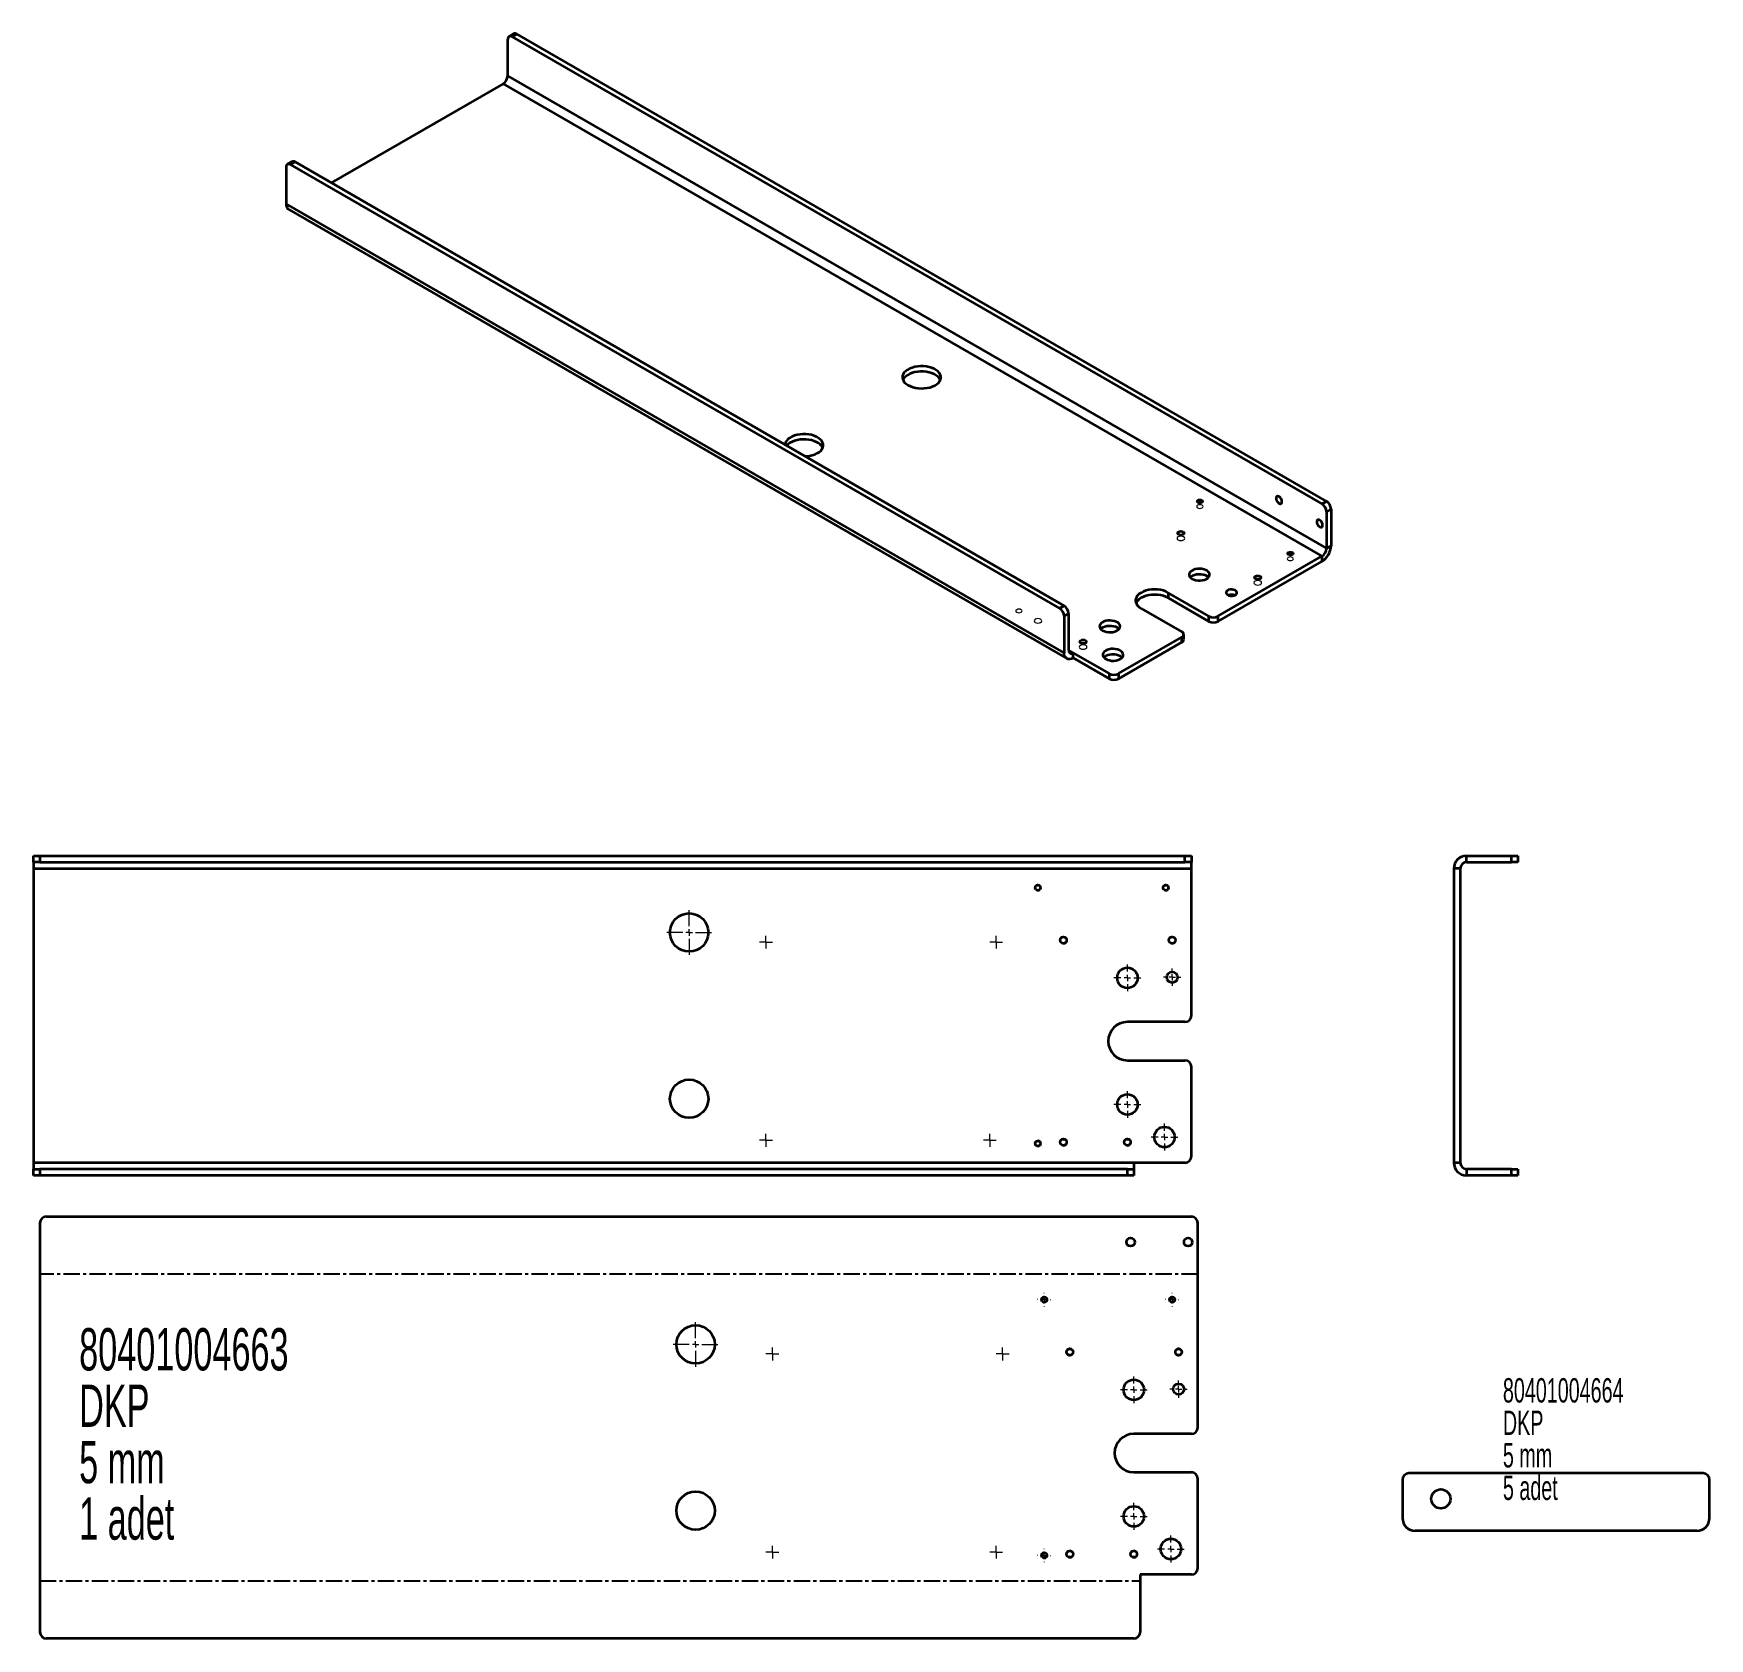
# Model space of a CAD drawing. Header units: millimetres. Extents: x -353 to 957, y -59 to 1196.
import ezdxf

# ---------------------------------------------------------------- set-up
doc = ezdxf.new("R2010")
doc.units = ezdxf.units.MM
doc.linetypes.add('CENTERX2', pattern=[20.32, 12.7, -2.54, 2.54, -2.54])
doc.styles.add('SLDTEXTSTYLE0', font='TXT', dxfattribs={"width": 0.605})

# ---------------------------------------------------------------- blocks, each defined once
blk = doc.blocks.new('SW_NOTE_0')
at = {"color": 0, "linetype": 'Continuous', "lineweight": 0, "attachment_point": 1, "style": 'SLDTEXTSTYLE0'}
for s, insert, char_height in [('80401004663', (0, 42.6), 33.073), ('DKP', (0, -1.5), 33.07), ('5 mm', (0, -45.6), 33.07), ('1 adet', (0, -89.7), 33.07)]:
    blk.add_mtext(s, dxfattribs=dict(at, insert=insert, char_height=char_height))
blk = doc.blocks.new('SW_CENTERMARKSYMBOL_0')
at = {"color": 0, "linetype": 'Continuous', "lineweight": 18}
for p, q in [((-5, 0), (-10.5, 0)), ((0, 0), (-2.5, 0)), ((0, 5), (0, 10.5)), ((0, 0), (0, 2.5)), ((0, 0), (0, -2.5)), ((0, 0), (2.5, 0)), ((5, 0), (10.5, 0)), ((0, -5), (0, -10.5))]:
    blk.add_line(p, q, dxfattribs=at)
blk = doc.blocks.new('SW_CENTERMARKSYMBOL_1')
at = {"color": 0, "linetype": 'Continuous', "lineweight": 18}
for p, q in [((-5, 0), (-10.5, 0)), ((0, 0), (-2.5, 0)), ((0, 5), (0, 10.5)), ((0, 0), (0, 2.5)), ((0, 0), (0, -2.5)), ((0, 0), (2.5, 0)), ((5, 0), (10.5, 0)), ((0, -5), (0, -10.5))]:
    blk.add_line(p, q, dxfattribs=at)
blk = doc.blocks.new('SW_CENTERMARKSYMBOL_2')
at = {"color": 0, "linetype": 'Continuous', "lineweight": 18}
for p, q in [((-5, 0), (-10.5, 0)), ((0, 0), (-2.5, 0)), ((0, 5), (0, 10.5)), ((0, 0), (0, 2.5)), ((0, 0), (0, -2.5)), ((0, 0), (2.5, 0)), ((5, 0), (10.5, 0)), ((0, -5), (0, -10.5))]:
    blk.add_line(p, q, dxfattribs=at)
blk = doc.blocks.new('SW_CENTERMARKSYMBOL_3')
at = {"color": 0, "linetype": 'Continuous', "lineweight": 18}
for p, q in [((0, 5), (0, 17.5)), ((-5, 0), (-17.5, 0)), ((0, 0), (-2.5, 0)), ((0, 0), (0, 2.5)), ((0, 0), (0, -2.5)), ((0, 0), (2.5, 0)), ((5, 0), (17.5, 0)), ((0, -5), (0, -17.5))]:
    blk.add_line(p, q, dxfattribs=at)
blk = doc.blocks.new('SW_CENTERMARKSYMBOL_4')
at = {"color": 0, "linetype": 'Continuous', "lineweight": 18}
for p, q in [((-5, 0), (-6.75, 0)), ((0, 0), (-2.5, 0)), ((0, 5), (0, 6.75)), ((0, 0), (0, 2.5)), ((0, 0), (0, -2.5)), ((0, 0), (2.5, 0)), ((5, 0), (6.75, 0)), ((0, -5), (0, -6.75))]:
    blk.add_line(p, q, dxfattribs=at)
blk = doc.blocks.new('SW_CENTERMARKSYMBOL_5')
at = {"color": 0, "linetype": 'Continuous', "lineweight": 18}
for p, q in [((-2.5, 0), (-5, 0)), ((0, 0), (-2.5, 0)), ((0, 2.5), (0, 5)), ((0, 0), (0, 2.5)), ((0, 0), (0, -2.5)), ((0, 0), (2.5, 0)), ((2.5, 0), (5, 0)), ((0, -2.5), (0, -5))]:
    blk.add_line(p, q, dxfattribs=at)
blk = doc.blocks.new('SW_CENTERMARKSYMBOL_6')
at = {"color": 0, "linetype": 'Continuous', "lineweight": 18}
for p, q in [((-2.5, 0), (-5, 0)), ((0, 0), (-2.5, 0)), ((0, 2.5), (0, 5)), ((0, 0), (0, 2.5)), ((0, 0), (0, -2.5)), ((0, 0), (2.5, 0)), ((2.5, 0), (5, 0)), ((0, -2.5), (0, -5))]:
    blk.add_line(p, q, dxfattribs=at)
blk = doc.blocks.new('SW_CENTERMARKSYMBOL_7')
at = {"color": 0, "linetype": 'Continuous', "lineweight": 18}
for p, q in [((-2.5, 0), (-5, 0)), ((0, 0), (-2.5, 0)), ((0, 2.5), (0, 5)), ((0, 0), (0, 2.5)), ((0, 0), (0, -2.5)), ((0, 0), (2.5, 0)), ((2.5, 0), (5, 0)), ((0, -2.5), (0, -5))]:
    blk.add_line(p, q, dxfattribs=at)
blk = doc.blocks.new('SW_CENTERMARKSYMBOL_8')
at = {"color": 0, "linetype": 'Continuous', "lineweight": 18}
for p, q in [((-2.5, 0), (-5, 0)), ((0, 0), (-2.5, 0)), ((0, 2.5), (0, 5)), ((0, 0), (0, 2.5)), ((0, 0), (0, -2.5)), ((0, 0), (2.5, 0)), ((2.5, 0), (5, 0)), ((0, -2.5), (0, -5))]:
    blk.add_line(p, q, dxfattribs=at)
blk = doc.blocks.new('SW_CENTERMARKSYMBOL_9')
at = {"color": 0, "linetype": 'Continuous', "lineweight": 18}
for p, q in [((-5, 0), (-5.25, 0)), ((0, 0), (-2.5, 0)), ((0, 5), (0, 5.25)), ((0, 0), (0, 2.5)), ((0, 0), (0, -2.5)), ((0, 0), (2.5, 0)), ((5, 0), (5.25, 0)), ((0, -5), (0, -5.25))]:
    blk.add_line(p, q, dxfattribs=at)
blk = doc.blocks.new('SW_CENTERMARKSYMBOL_10')
at = {"color": 0, "linetype": 'Continuous', "lineweight": 18}
for p, q in [((-5, 0), (-5.25, 0)), ((0, 0), (-2.5, 0)), ((0, 5), (0, 5.25)), ((0, 0), (0, 2.5)), ((0, 0), (0, -2.5)), ((0, 0), (2.5, 0)), ((5, 0), (5.25, 0)), ((0, -5), (0, -5.25))]:
    blk.add_line(p, q, dxfattribs=at)
blk = doc.blocks.new('SW_CENTERMARKSYMBOL_11')
at = {"color": 0, "linetype": 'Continuous', "lineweight": 18}
for p, q in [((-5, 0), (-5.25, 0)), ((0, 0), (-2.5, 0)), ((0, 5), (0, 5.25)), ((0, 0), (0, 2.5)), ((0, 0), (0, -2.5)), ((0, 0), (2.5, 0)), ((5, 0), (5.25, 0)), ((0, -5), (0, -5.25))]:
    blk.add_line(p, q, dxfattribs=at)
blk = doc.blocks.new('SW_CENTERMARKSYMBOL_12')
at = {"color": 0, "linetype": 'Continuous', "lineweight": 18}
for p, q in [((-5, 0), (-10.5, 0)), ((0, 0), (-2.5, 0)), ((0, 5), (0, 10.5)), ((0, 0), (0, 2.5)), ((0, 0), (0, -2.5)), ((0, 0), (2.5, 0)), ((5, 0), (10.5, 0)), ((0, -5), (0, -10.5))]:
    blk.add_line(p, q, dxfattribs=at)
blk = doc.blocks.new('SW_CENTERMARKSYMBOL_13')
at = {"color": 0, "linetype": 'Continuous', "lineweight": 18}
for p, q in [((-5, 0), (-10.5, 0)), ((0, 0), (-2.5, 0)), ((0, 5), (0, 10.5)), ((0, 0), (0, 2.5)), ((0, 0), (0, -2.5)), ((0, 0), (2.5, 0)), ((5, 0), (10.5, 0)), ((0, -5), (0, -10.5))]:
    blk.add_line(p, q, dxfattribs=at)
blk = doc.blocks.new('SW_CENTERMARKSYMBOL_14')
at = {"color": 0, "linetype": 'Continuous', "lineweight": 18}
for p, q in [((-5, 0), (-10.5, 0)), ((0, 0), (-2.5, 0)), ((0, 5), (0, 10.5)), ((0, 0), (0, 2.5)), ((0, 0), (0, -2.5)), ((0, 0), (2.5, 0)), ((5, 0), (10.5, 0)), ((0, -5), (0, -10.5))]:
    blk.add_line(p, q, dxfattribs=at)
blk = doc.blocks.new('SW_CENTERMARKSYMBOL_15')
at = {"color": 0, "linetype": 'Continuous', "lineweight": 18}
for p, q in [((0, 5), (0, 17.5)), ((-5, 0), (-17.5, 0)), ((0, 0), (-2.5, 0)), ((0, 0), (0, 2.5)), ((0, 0), (0, -2.5)), ((0, 0), (2.5, 0)), ((5, 0), (17.5, 0)), ((0, -5), (0, -17.5))]:
    blk.add_line(p, q, dxfattribs=at)
blk = doc.blocks.new('SW_CENTERMARKSYMBOL_16')
at = {"color": 0, "linetype": 'Continuous', "lineweight": 18}
for p, q in [((-5, 0), (-6.75, 0)), ((0, 0), (-2.5, 0)), ((0, 5), (0, 6.75)), ((0, 0), (0, 2.5)), ((0, 0), (0, -2.5)), ((0, 0), (2.5, 0)), ((5, 0), (6.75, 0)), ((0, -5), (0, -6.75))]:
    blk.add_line(p, q, dxfattribs=at)
blk = doc.blocks.new('SW_CENTERMARKSYMBOL_17')
at = {"color": 0, "linetype": 'Continuous', "lineweight": 18}
for p, q in [((-2.5, 0), (-5, 0)), ((0, 0), (-2.5, 0)), ((0, 2.5), (0, 5)), ((0, 0), (0, 2.5)), ((0, 0), (0, -2.5)), ((0, 0), (2.5, 0)), ((2.5, 0), (5, 0)), ((0, -2.5), (0, -5))]:
    blk.add_line(p, q, dxfattribs=at)
blk = doc.blocks.new('SW_CENTERMARKSYMBOL_18')
at = {"color": 0, "linetype": 'Continuous', "lineweight": 18}
for p, q in [((-2.5, 0), (-5, 0)), ((0, 0), (-2.5, 0)), ((0, 2.5), (0, 5)), ((0, 0), (0, 2.5)), ((0, 0), (0, -2.5)), ((0, 0), (2.5, 0)), ((2.5, 0), (5, 0)), ((0, -2.5), (0, -5))]:
    blk.add_line(p, q, dxfattribs=at)
blk = doc.blocks.new('SW_CENTERMARKSYMBOL_19')
at = {"color": 0, "linetype": 'Continuous', "lineweight": 18}
for p, q in [((-2.5, 0), (-5, 0)), ((0, 0), (-2.5, 0)), ((0, 2.5), (0, 5)), ((0, 0), (0, 2.5)), ((0, 0), (0, -2.5)), ((0, 0), (2.5, 0)), ((2.5, 0), (5, 0)), ((0, -2.5), (0, -5))]:
    blk.add_line(p, q, dxfattribs=at)
blk = doc.blocks.new('SW_CENTERMARKSYMBOL_20')
at = {"color": 0, "linetype": 'Continuous', "lineweight": 18}
for p, q in [((-2.5, 0), (-5, 0)), ((0, 0), (-2.5, 0)), ((0, 2.5), (0, 5)), ((0, 0), (0, 2.5)), ((0, 0), (0, -2.5)), ((0, 0), (2.5, 0)), ((2.5, 0), (5, 0)), ((0, -2.5), (0, -5))]:
    blk.add_line(p, q, dxfattribs=at)
blk = doc.blocks.new('SW_NOTE_0_1')
at = {"color": 0, "linetype": 'Continuous', "lineweight": 0, "char_height": 19.05, "attachment_point": 1, "style": 'SLDTEXTSTYLE0'}
for s, insert in [('80401004664', (0, 24.6)), ('DKP', (0, -0.8)), ('5 mm', (0, -26.2)), ('5 adet', (0, -51.6))]:
    blk.add_mtext(s, dxfattribs=dict(at, insert=insert))

msp = doc.modelspace()

# ---------------------------------------------------------------- linework, layer by layer
at = {"color": 7, "linetype": 'Continuous', "lineweight": 35}
for p, q in [((22.4, 1195.3), (18.8, 1193.3)), ((24.9, 1195.1), (21.3, 1193)), ((21.3, 1193), (654.2, 827.7)), ((24.9, 1195.1), (657.7, 829.7)), ((17.8, 1162.4), (17.8, 1191)), ((14.3, 1156.3), (-120.1, 1078.7)), ((14.3, 1156.3), (654.2, 786.9)), ((657.7, 793), (17.8, 1162.4)), ((-155.4, 1091), (-155.4, 1062.4)), ((-150.9, 1095.3), (-154.4, 1093.3)), ((-148.4, 1095.1), (-151.9, 1093)), ((449.1, 746.1), (-151.9, 1093)), ((452.7, 748.1), (-148.4, 1095.1)), ((452.7, 711.3), (-155.4, 1062.4)), ((-153.4, 1057.8), (454.8, 706.8)), ((654.2, 827.7), (657.7, 829.7)), ((661.3, 823.6), (657.7, 821.6)), ((657.7, 821.6), (657.7, 793)), ((661.3, 823.6), (661.3, 795)), ((572.9, 739.9), (654.2, 786.9)), ((654.2, 786.9), (654.2, 782.8)), ((657.7, 793), (661.3, 795)), ((572.9, 735.8), (654.2, 782.8)), ((449.1, 746.1), (452.7, 748.1)), ((565.8, 739.9), (534, 758.3)), ((534, 758.3), (534, 754.2)), ((565.8, 735.8), (534, 754.2)), ((456.2, 742), (452.7, 739.9)), ((452.7, 739.9), (452.7, 711.3)), ((456.2, 742), (456.2, 713.4)), ((512.8, 746), (544.6, 727.7)), ((565.8, 735.8), (565.8, 739.9)), ((572.9, 739.9), (572.9, 735.8)), ((495.1, 695), (544.6, 723.6)), ((544.6, 719.5), (544.6, 723.6)), ((546.1, 721.6), (546.1, 725.6)), ((459.8, 711.3), (456.2, 713.4)), ((459.8, 707.3), (459.8, 711.3)), ((488, 695), (459.8, 711.3)), ((495.1, 690.9), (544.6, 719.5)), ((488, 690.9), (459.8, 707.3)), ((488, 690.9), (488, 695)), ((495.1, 695), (495.1, 690.9)), ((-352.9, 547.6), (-352.9, 552.6)), ((-352.9, 552.6), (-347.9, 552.6)), ((-347.9, 552.6), (-347.9, 547.6)), ((-347.9, 552.6), (547.1, 552.6)), ((547.1, 547.6), (547.1, 552.6)), ((547.1, 552.6), (552.1, 552.6)), ((552.1, 552.6), (552.1, 547.6)), ((767.2, 547.6), (767.2, 552.6)), ((767.2, 552.6), (802.2, 552.6)), ((802.2, 547.6), (802.2, 552.6)), ((802.2, 552.6), (807.2, 552.6)), ((807.2, 552.6), (807.2, 547.6)), ((-347.9, 547.6), (-352.9, 547.6)), ((-352.9, 547.6), (-352.9, 542.6)), ((-352.9, 542.6), (552.1, 542.6)), ((-352.9, 542.6), (-352.9, 312.6)), ((-347.9, 547.6), (547.1, 547.6)), ((552.1, 547.6), (547.1, 547.6)), ((552.1, 542.6), (552.1, 547.6)), ((552.1, 427.6), (552.1, 542.6)), ((762.2, 542.6), (757.2, 542.6)), ((757.2, 542.6), (757.2, 312.6)), ((762.2, 542.6), (762.2, 312.6)), ((767.2, 547.6), (802.2, 547.6)), ((807.2, 547.6), (802.2, 547.6)), ((547.1, 422.6), (502.1, 422.6)), ((502.1, 392.6), (547.1, 392.6)), ((552.1, 317.6), (552.1, 387.6)), ((507.1, 312.6), (-352.9, 312.6)), ((-352.9, 312.6), (-352.9, 307.6)), ((-352.9, 302.6), (-352.9, 307.6)), ((-352.9, 307.6), (-347.9, 307.6)), ((-347.9, 302.6), (-352.9, 302.6)), ((-347.9, 307.6), (-347.9, 302.6)), ((502.1, 307.6), (-347.9, 307.6)), ((502.1, 302.6), (-347.9, 302.6)), ((502.1, 302.6), (502.1, 307.6)), ((502.1, 307.6), (507.1, 307.6)), ((507.1, 302.6), (502.1, 302.6)), ((507.1, 312.6), (507.1, 307.6)), ((547.1, 312.6), (507.1, 312.6)), ((507.1, 307.6), (507.1, 302.6)), ((762.2, 312.6), (757.2, 312.6)), ((767.2, 307.6), (767.2, 302.6)), ((802.2, 307.6), (767.2, 307.6)), ((802.2, 302.6), (767.2, 302.6)), ((802.2, 302.6), (802.2, 307.6)), ((802.2, 307.6), (807.2, 307.6)), ((807.2, 302.6), (802.2, 302.6)), ((807.2, 307.6), (807.2, 302.6)), ((-347.9, 265.5), (-347.9, -54.5)), ((-342.9, 270.5), (552.1, 270.5)), ((557.1, 105.5), (557.1, 265.5)), ((552.1, 100.5), (507.1, 100.5)), ((507.1, 70.5), (552.1, 70.5)), ((557.1, -4.5), (557.1, 65.5)), ((952.1, 69.7), (722.1, 69.7)), ((717.1, 64.7), (717.1, 34.7)), ((957.1, 34.7), (957.1, 64.7)), ((947.1, 24.7), (727.1, 24.7)), ((512.1, -9.5), (512.1, -54.5)), ((552.1, -9.5), (512.1, -9.5)), ((507.1, -59.5), (-342.9, -59.5))]:
    msp.add_line(p, q, dxfattribs=at)
at = {"color": 7, "linetype": 'CENTERX2'}
for p, q in [((557.1, 225.5), (-347.9, 225.5)), ((-347.9, -14.5), (512.1, -14.5))]:
    msp.add_line(p, q, dxfattribs=at)
at = {"color": 7, "linetype": 'Continuous', "lineweight": 35, "flags": 128}
for points in [[(330.7, 920.6), (332.5, 919.7), (334.4, 919), (336.5, 918.5), (338.7, 918.1), (341, 918), (343.3, 918.1), (345.6, 918.4), (347.7, 918.8), (349.7, 919.5), (351.5, 920.3), (353.1, 921.3), (354.4, 922.4), (355.3, 923.6), (356, 924.9), (356.3, 926.2), (356.2, 927.5), (355.9, 928.8), (355.1, 930.1), (354.1, 931.2), (352.7, 932.3), (351.1, 933.3), (349.2, 934), (347.2, 934.6), (345, 935.1), (342.7, 935.3), (340.5, 935.3), (338.2, 935.1), (336, 934.8), (333.9, 934.2), (332, 933.5), (330.3, 932.6), (328.9, 931.5), (327.7, 930.4), (326.9, 929.1), (326.4, 927.8), (326.3, 926.5), (326.5, 925.2), (327.1, 923.9), (328, 922.7), (329.2, 921.6), (330.7, 920.6)], [(355.9, 924.6), (355.9, 924.7), (355.1, 926), (354.1, 927.2), (352.7, 928.2), (351.1, 929.2), (349.2, 930), (347.2, 930.6), (345, 931), (342.7, 931.2), (340.5, 931.2), (338.2, 931.1), (336, 930.7), (333.9, 930.1), (332, 929.4), (330.3, 928.5), (328.9, 927.4), (327.7, 926.3), (326.9, 925), (326.7, 924.6)], [(250.2, 865), (251.4, 865), (253.6, 865.3), (255.8, 865.8), (257.8, 866.4), (259.6, 867.3), (261.1, 868.2), (262.4, 869.3), (263.4, 870.5), (264.1, 871.8), (264.4, 873.1), (264.3, 874.4), (263.9, 875.7), (263.2, 877), (262.1, 878.2), (260.8, 879.2), (259.2, 880.2), (257.3, 881), (255.3, 881.6), (253.1, 882), (250.8, 882.2), (248.5, 882.3), (246.3, 882.1), (244.1, 881.7), (242, 881.1), (240.1, 880.4), (238.4, 879.5), (237, 878.5), (235.8, 877.3), (235, 876.1), (234.5, 874.8), (234.4, 874.1)], [(264, 871.6), (263.9, 871.7), (263.2, 872.9), (262.1, 874.1), (260.8, 875.2), (259.2, 876.1), (257.3, 876.9), (255.3, 877.5), (253.1, 877.9), (250.8, 878.1), (248.5, 878.2), (246.3, 878), (244.1, 877.6), (242, 877.1), (240.1, 876.3), (238.4, 875.4), (237, 874.4), (235.9, 873.3)], [(560.2, 830.6), (560.7, 830.2), (560.9, 829.7), (560.7, 829.3), (560.2, 828.9), (559.6, 828.6), (558.8, 828.5), (557.9, 828.6), (557.3, 828.9), (556.8, 829.3), (556.7, 829.7), (556.8, 830.2), (557.3, 830.6), (557.9, 830.8), (558.8, 830.9), (559.6, 830.8), (560.2, 830.6)], [(620.6, 828.1), (621.4, 827.8), (622, 827.8), (622.5, 828.2), (622.9, 828.8), (622.9, 829.6), (622.7, 830.6), (622.3, 831.6), (621.7, 832.5), (621, 833.2), (620.2, 833.6), (619.5, 833.7), (618.9, 833.5), (618.5, 833), (618.3, 832.3), (618.4, 831.4), (618.7, 830.4), (619.2, 829.5), (619.9, 828.7), (620.6, 828.1)], [(652.4, 809.7), (653.2, 809.4), (653.9, 809.5), (654.4, 809.8), (654.7, 810.4), (654.7, 811.3), (654.5, 812.2), (654.1, 813.2), (653.5, 814.1), (652.8, 814.8), (652.1, 815.2), (651.3, 815.3), (650.8, 815.2), (650.3, 814.7), (650.2, 813.9), (650.2, 813), (650.5, 812), (651, 811.1), (651.7, 810.3), (652.4, 809.7)], [(545.7, 805.8), (546.2, 805.4), (546.4, 804.8), (546.2, 804.3), (545.7, 803.8), (544.9, 803.5), (543.9, 803.4), (542.9, 803.5), (542.1, 803.8), (541.6, 804.3), (541.4, 804.8), (541.6, 805.4), (542.1, 805.8), (542.9, 806.2), (543.9, 806.3), (544.9, 806.2), (545.7, 805.8)], [(630.9, 789.8), (631.4, 789.4), (631.6, 788.9), (631.4, 788.4), (630.9, 788.1), (630.3, 787.8), (629.5, 787.7), (628.7, 787.8), (628, 788.1), (627.5, 788.4), (627.4, 788.9), (627.5, 789.4), (628, 789.8), (628.7, 790), (629.5, 790.1), (630.3, 790), (630.9, 789.8)], [(552.7, 769.1), (554.1, 768.5), (555.6, 768), (557.3, 767.8), (559, 767.8), (560.7, 768), (562.3, 768.4), (563.7, 768.9), (564.9, 769.7), (565.7, 770.6), (566.3, 771.5), (566.4, 772.5), (566.2, 773.5), (565.6, 774.4), (564.6, 775.3), (563.4, 776), (562, 776.5), (560.3, 776.9), (558.6, 777), (556.9, 776.9), (555.2, 776.6), (553.7, 776.1), (552.4, 775.5), (551.4, 774.6), (550.7, 773.7), (550.4, 772.8), (550.5, 771.8), (550.9, 770.8), (551.7, 769.9), (552.7, 769.1)], [(551.2, 770.3), (551.9, 771), (553.1, 771.7), (554.5, 772.3), (556, 772.7), (557.7, 772.9), (559.5, 772.9), (561.2, 772.6), (562.7, 772.2), (564.1, 771.6)], [(534, 758.3), (532.2, 759.2), (530.2, 759.9), (528, 760.4), (525.7, 760.7), (523.4, 760.8), (521, 760.7), (518.8, 760.4), (516.6, 759.9), (514.6, 759.2), (512.8, 758.3), (511.3, 757.3), (510, 756.1), (509.1, 754.8), (508.6, 753.5), (508.4, 752.2), (508.6, 750.8), (509.1, 749.5), (510, 748.2), (511.3, 747.1), (512.8, 746)], [(564.1, 771.6), (565.1, 770.8), (565.6, 770.3)], [(580.5, 756.6), (581.5, 756.1), (582.7, 755.9), (584, 755.9), (585.2, 756), (586.3, 756.4), (587.1, 757), (587.6, 757.7), (587.7, 758.4), (587.5, 759.1), (586.9, 759.7), (586, 760.3), (584.9, 760.6), (583.7, 760.7), (582.4, 760.7), (581.2, 760.4), (580.3, 759.9), (579.6, 759.3), (579.3, 758.6), (579.3, 757.8), (579.7, 757.1), (580.5, 756.6)], [(605.8, 771.2), (606.3, 770.7), (606.5, 770.1), (606.3, 769.6), (605.8, 769.1), (605, 768.8), (604, 768.7), (603, 768.8), (602.2, 769.1), (601.7, 769.6), (601.5, 770.1), (601.7, 770.7), (602.2, 771.2), (603, 771.5), (604, 771.6), (605, 771.5), (605.8, 771.2)], [(534, 754.2), (532.2, 755.1), (530.2, 755.8), (528, 756.3), (525.7, 756.6), (523.4, 756.7), (521, 756.6), (518.8, 756.3), (516.6, 755.8), (514.6, 755.1), (512.8, 754.2), (511.3, 753.2), (510, 752), (509.1, 750.8), (508.8, 750.1)], [(482.7, 728.7), (484.1, 728.1), (485.6, 727.6), (487.3, 727.4), (489, 727.4), (490.7, 727.5), (492.3, 727.9), (493.7, 728.5), (494.9, 729.3), (495.7, 730.1), (496.3, 731.1), (496.4, 732.1), (496.2, 733.1), (495.6, 734), (494.6, 734.9), (493.4, 735.6), (491.9, 736.1), (490.3, 736.4), (488.6, 736.6), (486.9, 736.5), (485.2, 736.2), (483.7, 735.7), (482.4, 735), (481.4, 734.2), (480.7, 733.3), (480.4, 732.3), (480.5, 731.3), (480.9, 730.4), (481.7, 729.5), (482.7, 728.7)], [(469.3, 720.9), (469.8, 720.5), (470, 719.9), (469.8, 719.4), (469.3, 718.9), (468.5, 718.6), (467.5, 718.5), (466.6, 718.6), (465.8, 718.9), (465.2, 719.4), (465, 719.9), (465.2, 720.5), (465.8, 720.9), (466.6, 721.3), (467.5, 721.4), (468.5, 721.3), (469.3, 720.9)], [(481.2, 729.9), (481.9, 730.6), (483.1, 731.3), (484.5, 731.9), (486, 732.3), (487.7, 732.5), (489.5, 732.5), (491.2, 732.2), (492.7, 731.8), (494.1, 731.1)], [(494.1, 731.1), (495.1, 730.4), (495.6, 729.9)], [(459.8, 707.3), (458.4, 706.6), (457, 706.3), (455.8, 706.4), (454.8, 706.8), (453.9, 707.5), (453.2, 708.5), (452.8, 709.8), (452.7, 711.3)], [(485.2, 706.5), (486.6, 705.8), (488.1, 705.4), (489.8, 705.1), (491.5, 705.1), (493.2, 705.3), (494.8, 705.7), (496.2, 706.3), (497.4, 707), (498.2, 707.9), (498.7, 708.8), (498.9, 709.8), (498.6, 710.8), (498, 711.8), (497.1, 712.6), (495.9, 713.3), (494.4, 713.9), (492.8, 714.2), (491.1, 714.3), (489.4, 714.3), (487.7, 714), (486.2, 713.5), (484.9, 712.8), (483.9, 712), (483.2, 711.1), (482.9, 710.1), (482.9, 709.1), (483.4, 708.1), (484.1, 707.2), (485.2, 706.5)], [(483.7, 707.7), (484.4, 708.3), (485.5, 709.1), (486.9, 709.7), (488.5, 710), (490.2, 710.2), (491.9, 710.2), (493.6, 710), (495.2, 709.5), (496.5, 708.9)], [(496.5, 708.9), (497.6, 708.1), (498, 707.7)]]:
    msp.add_lwpolyline(points, dxfattribs=at)
at = {"color": 7, "linetype": 'Continuous', "lineweight": 18, "flags": 128}
for points in [[(560.5, 826.7), (559.7, 827), (558.8, 827.1), (557.8, 827), (557, 826.7), (556.4, 826.2), (556.3, 825.6), (556.4, 825.1), (557, 824.6), (557.8, 824.3), (558.8, 824.2), (559.7, 824.3), (560.5, 824.6), (561.1, 825.1), (561.3, 825.6), (561.1, 826.2), (560.5, 826.7)], [(546, 802), (545, 802.3), (543.9, 802.5), (542.8, 802.3), (541.8, 802), (541.1, 801.4), (540.9, 800.7), (541.1, 800.1), (541.8, 799.5), (542.8, 799.1), (543.9, 799), (545, 799.1), (546, 799.5), (546.7, 800.1), (546.9, 800.7), (546.7, 801.4), (546, 802)], [(631.2, 785.8), (630.4, 786.2), (629.5, 786.3), (628.5, 786.2), (627.7, 785.8), (627.2, 785.4), (627, 784.8), (627.2, 784.3), (627.7, 783.8), (628.5, 783.5), (629.5, 783.4), (630.4, 783.5), (631.2, 783.8), (631.8, 784.3), (632, 784.8), (631.8, 785.4), (631.2, 785.8)], [(606.1, 767.3), (605.2, 767.6), (604, 767.8), (602.9, 767.6), (601.9, 767.3), (601.2, 766.7), (601, 766), (601.2, 765.4), (601.9, 764.8), (602.9, 764.4), (604, 764.3), (605.2, 764.4), (606.1, 764.8), (606.8, 765.4), (607, 766), (606.8, 766.7), (606.1, 767.3)], [(419.1, 745), (418.3, 745.3), (417.3, 745.4), (416.4, 745.3), (415.6, 745), (415, 744.6), (414.8, 744), (415, 743.5), (415.6, 743), (416.4, 742.7), (417.3, 742.6), (418.3, 742.7), (419.1, 743), (419.6, 743.5), (419.8, 744), (419.6, 744.6), (419.1, 745)], [(434.3, 737.5), (433.3, 737.8), (432.2, 738), (431, 737.8), (430.1, 737.5), (429.4, 736.9), (429.2, 736.2), (429.4, 735.6), (430.1, 735), (431, 734.6), (432.2, 734.5), (433.3, 734.6), (434.3, 735), (435, 735.6), (435.2, 736.2), (435, 736.9), (434.3, 737.5)], [(469.7, 717.1), (468.7, 717.4), (467.5, 717.6), (466.4, 717.4), (465.4, 717.1), (464.8, 716.5), (464.5, 715.8), (464.8, 715.2), (465.4, 714.6), (466.4, 714.2), (467.5, 714.1), (468.7, 714.2), (469.7, 714.6), (470.3, 715.2), (470.5, 715.8), (470.3, 716.5), (469.7, 717.1)]]:
    msp.add_lwpolyline(points, dxfattribs=at)
at = {"color": 7, "linetype": 'Continuous', "lineweight": 35}
for centre, radius in [((432.1, 527.6), 2.1), ((532.1, 527.6), 2.1), ((159.6, 492.6), 15), ((452.1, 486.6), 2.5), ((537.1, 486.6), 2.5), ((502.1, 457.1), 8), ((537.1, 457.6), 4.25), ((159.6, 362.6), 15), ((502.1, 358.1), 8), ((432.1, 327.6), 2.1), ((452.1, 328.6), 2.5), ((502.1, 328.6), 2.5), ((531.1, 332.6), 8), ((504.6, 250.5), 3.25), ((549.6, 250.5), 3.25), ((437.1, 205.5), 2.1), ((537.1, 205.5), 2.1), ((164.6, 170.5), 15), ((457.1, 164.5), 2.5), ((542.1, 164.5), 2.5), ((507.1, 135), 8), ((542.1, 135.5), 4.25), ((164.6, 40.5), 15), ((747.1, 49.7), 7.5), ((507.1, 36), 8), ((536.1, 10.5), 8), ((437.1, 5.5), 2.1), ((457.1, 6.5), 2.5), ((507.1, 6.5), 2.5)]:
    msp.add_circle(centre, radius, dxfattribs=at)
for centre, radius, start, end in [((20, 1191.3), 2.18, 50.7967, 189.214), ((23.4, 1193), 2.51, 54.3824, 114.3071), ((10.1, 1162.8), 7.68, 302.6055, 357.3945), ((-153.3, 1091.3), 2.18, 50.7967, 189.214), ((-149.8, 1093), 2.51, 54.3824, 114.3071), ((-150.5, 1061.9), 4.93, 173.7012, 234.9867), ((650.1, 821.2), 7.68, 2.6055, 57.3945), ((653.6, 823.3), 7.68, 2.6055, 57.3945), ((645.9, 795.7), 15.4, 302.6055, 357.3945), ((650.1, 793.3), 7.68, 302.6055, 357.3945), ((448.5, 741.6), 7.68, 2.6055, 57.3945), ((583.5, 749.9), 6.78, 69.6613, 110.3387), ((445, 739.6), 7.68, 2.6055, 57.3945), ((569.4, 746.7), 7.69, 242.6097, 297.3903), ((569.4, 742.7), 7.69, 242.6097, 297.3903), ((543.8, 725.6), 2.18, 290.7834, 69.2166), ((543.6, 721.8), 2.51, 294.3747, 354.3052), ((458.4, 713), 2.18, 170.786, 309.2033), ((491.6, 701.8), 7.69, 242.6097, 297.3903), ((491.6, 697.8), 7.69, 242.6097, 297.3903), ((767.2, 542.6), 10, 90, 180), ((767.2, 542.6), 5, 90, 180), ((502.1, 407.6), 15, 90, 270), ((547.1, 427.6), 5, 270, 0), ((547.1, 387.6), 5, 0, 90), ((547.1, 317.6), 5, 270, 0), ((767.2, 312.6), 10, 180, 270), ((767.2, 312.6), 5, 180, 270), ((-342.9, 265.5), 5, 90, 180), ((552.1, 265.5), 5, 0, 90), ((552.1, 105.5), 5, 270, 0), ((507.1, 85.5), 15, 90, 270), ((552.1, 65.5), 5, 0, 90), ((722.1, 64.7), 5, 90, 180), ((952.1, 64.7), 5, 360, 90), ((727.1, 34.7), 10, 180, 270), ((947.1, 34.7), 10, 270, 360), ((552.1, -4.5), 5, 270, 0), ((-342.9, -54.5), 5, 180, 270), ((507.1, -54.5), 5, 270, 0)]:
    msp.add_arc(centre, radius, start, end, dxfattribs=at)
at = {"color": 7, "linetype": 'Continuous', "lineweight": 18}
for centre, radius in [((432.1, 527.6), 2.5), ((532.1, 527.6), 2.5), ((452.1, 486.6), 3), ((537.1, 486.6), 3), ((432.1, 327.6), 2.5), ((452.1, 328.6), 3), ((502.1, 328.6), 3), ((437.1, 205.5), 2.5), ((537.1, 205.5), 2.5), ((457.1, 164.5), 3), ((542.1, 164.5), 3), ((437.1, 5.5), 2.5), ((457.1, 6.5), 3), ((507.1, 6.5), 3)]:
    msp.add_arc(centre, radius, 255, 195, dxfattribs=at)

# ---------------------------------------------------------------- block references
for name, p in [('SW_CENTERMARKSYMBOL_15', (159.6, 492.6)), ('SW_CENTERMARKSYMBOL_18', (219.6, 485.1)), ('SW_CENTERMARKSYMBOL_17', (399.6, 485.1)), ('SW_CENTERMARKSYMBOL_13', (502.1, 457.1)), ('SW_CENTERMARKSYMBOL_16', (537.1, 457.6)), ('SW_CENTERMARKSYMBOL_12', (502.1, 358.1)), ('SW_CENTERMARKSYMBOL_14', (531.1, 332.6)), ('SW_CENTERMARKSYMBOL_19', (219.6, 330.1)), ('SW_CENTERMARKSYMBOL_20', (394.6, 330.1)), ('SW_CENTERMARKSYMBOL_10', (437.1, 205.5)), ('SW_CENTERMARKSYMBOL_11', (537.1, 205.5)), ('SW_CENTERMARKSYMBOL_3', (164.6, 170.5)), ('SW_CENTERMARKSYMBOL_6', (224.6, 163)), ('SW_CENTERMARKSYMBOL_5', (404.6, 163)), ('SW_CENTERMARKSYMBOL_1', (507.1, 135)), ('SW_CENTERMARKSYMBOL_4', (542.1, 135.5)), ('SW_CENTERMARKSYMBOL_0', (507.1, 36)), ('SW_CENTERMARKSYMBOL_2', (536.1, 10.5)), ('SW_CENTERMARKSYMBOL_7', (224.6, 8)), ('SW_CENTERMARKSYMBOL_8', (399.6, 8)), ('SW_CENTERMARKSYMBOL_9', (437.1, 5.5))]:
    msp.add_blockref(name, p, dxfattribs=at)
at = {"color": 7, "linetype": 'Continuous', "lineweight": 0}
for name, p in [('SW_NOTE_0', (-317.2, 140.6)), ('SW_NOTE_0_1', (795.6, 119.5))]:
    msp.add_blockref(name, p, dxfattribs=at)

doc.saveas('drawing.dxf')
